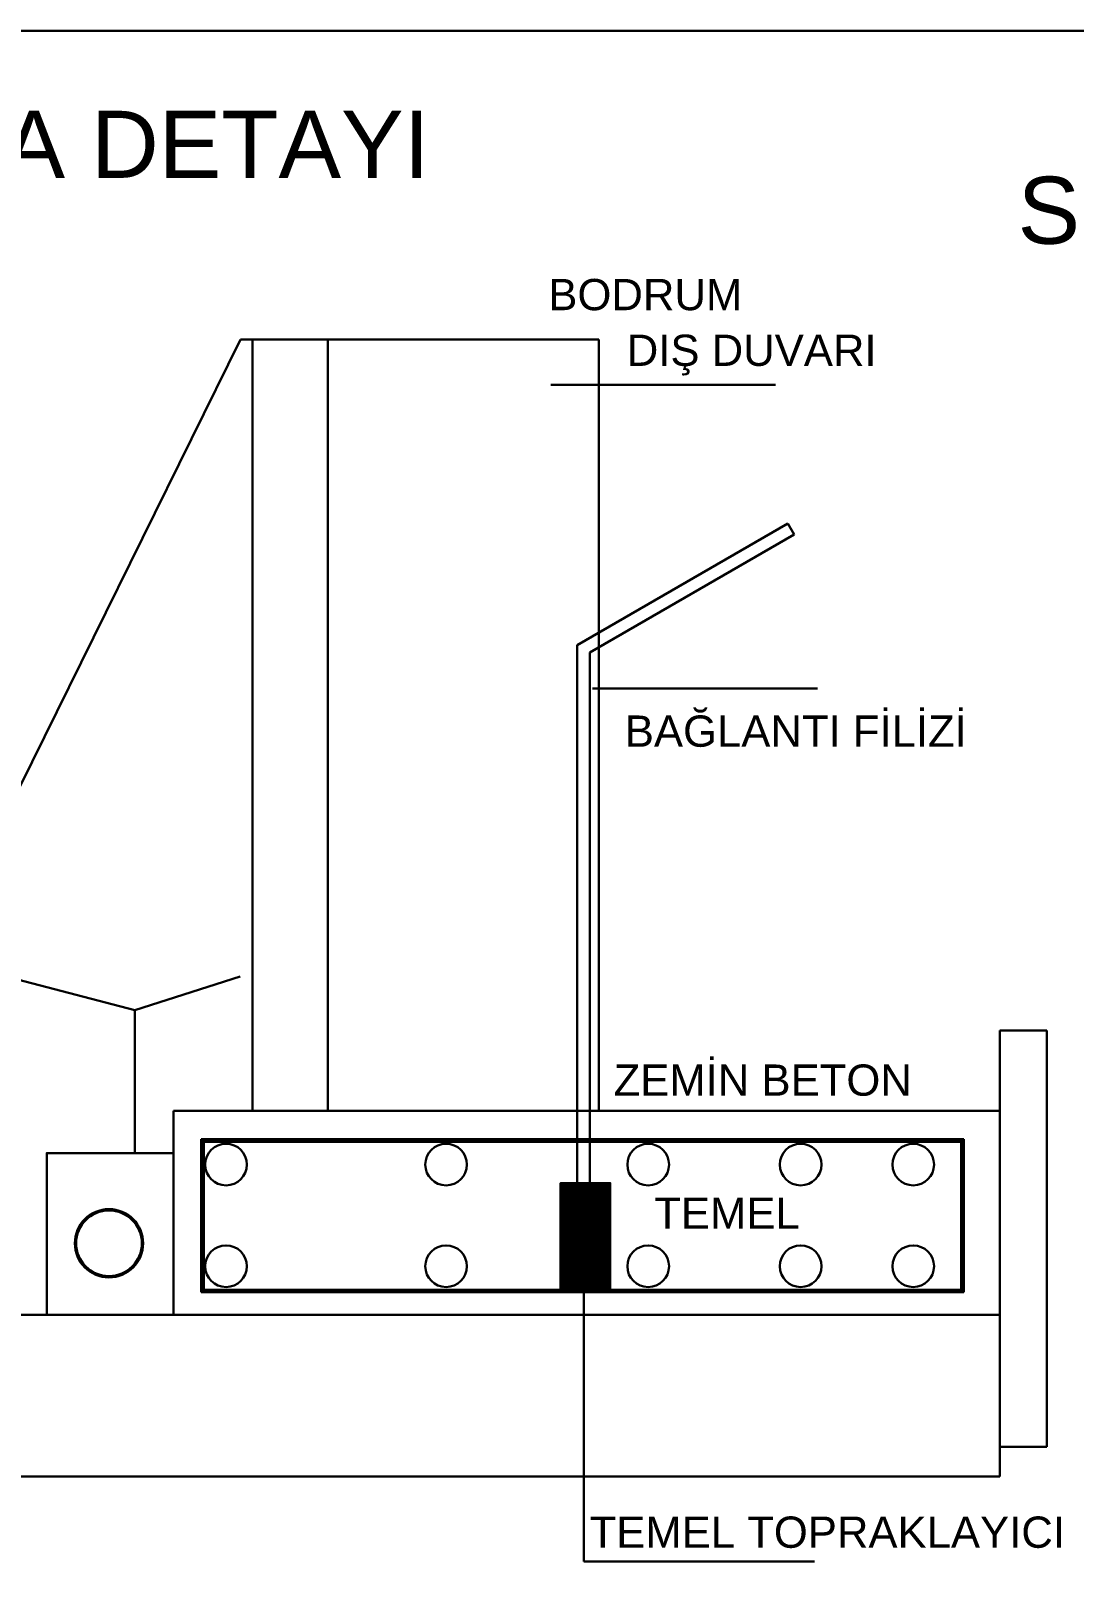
# Model space of a CAD drawing. Header units: metres. Extents: x 134072 to 172200, y 35728 to 38066.
# Drawn here: x 136446.9 to 136720.4, y 36328.7 to 36731.2 of the extents above; entities that cross this region are included whole.
import ezdxf

# ---------------------------------------------------------------- set-up
doc = ezdxf.new("R2010")
doc.units = ezdxf.units.M
doc.layers.add('E-YAZI', color=7, linetype='Continuous', lineweight=30)
doc.styles.add('elektrik_02', font='arial.ttf', dxfattribs={"height": 10})

msp = doc.modelspace()

# ---------------------------------------------------------------- hatches: boundary and pattern name
at = {"layer": 'E-YAZI'}
h = msp.add_hatch(dxfattribs=at)
h.set_pattern_fill('ANSI31', scale=0.665066, angle=720, style=0)
h.set_pattern_definition([(45, (124539.08881, 32036.40153), (-0.05878412387, 0.05878412387), [])])
h.paths.add_polyline_path([(136598.72, 36429.16), (136585.72, 36429.16), (136585.72, 36401.56), (136598.72, 36401.56)])

# ---------------------------------------------------------------- linework, layer by layer
at = {"layer": 'E-YAZI', "color": 7}
for p, q in [((136421.83, 36488.17, 127785.85), (136501.87, 36650.25, 127785.85)), ((136501.87, 36650.25, 127785.85), (136595.71, 36650.25, 127785.85)), ((136504.95, 36448.09, 127785.85), (136504.95, 36650.25, 127785.85)), ((136524.72, 36448.09, 127785.85), (136524.72, 36650.25, 127785.85)), ((136595.71, 36650.25, 127785.85), (136595.71, 36448.09, 127785.85)), ((136583.13, 36638.41, 127785.85), (136642.09, 36638.41, 127785.85)), ((136645.28, 36602.06, 127785.85), (136590.03, 36570.17, 127785.85)), ((136645.28, 36602.06, 127785.85), (136646.93, 36599.17, 127785.85)), ((136646.93, 36599.17, 127785.85), (136593.35, 36568.24, 127785.85)), ((136590.03, 36570.17, 127785.85), (136590.03, 36401.19, 127785.85)), ((136593.35, 36568.24, 127785.85), (136593.35, 36401.19, 127785.85)), ((136594.07, 36558.83, 127785.85), (136653.03, 36558.83, 127785.85)), ((136421.83, 36488.17, 127785.85), (136474.18, 36474.49, 127785.85)), ((136474.18, 36474.49, 127785.85), (136501.77, 36483.31, 127785.85)), ((136474.18, 36437.03, 127785.85), (136474.18, 36474.49, 127785.85)), ((136700.85, 36469.13, 127785.85), (136713.14, 36469.13, 127785.85)), ((136700.85, 36469.13, 127785.85), (136700.85, 36352.21, 127785.85)), ((136713.14, 36469.13, 127785.85), (136713.14, 36360.02, 127785.85)), ((136484.3, 36448.09, 127785.85), (136700.85, 36448.09, 127785.85)), ((136484.3, 36448.09, 127785.85), (136484.3, 36394.62, 127785.85)), ((136501.87, 36448.09, 127785.85), (136594.03, 36448.09, 127785.85)), ((136491.55, 36400.53, 127785.85), (136491.55, 36440.66, 127785.85)), ((136491.55, 36440.66, 127785.85), (136691.39, 36440.66, 127785.85)), ((136491.88, 36400.86, 127785.85), (136491.88, 36440.33, 127785.85)), ((136491.88, 36440.33, 127785.85), (136691.06, 36440.33, 127785.85)), ((136691.06, 36440.33, 127785.85), (136691.06, 36400.86, 127785.85)), ((136691.39, 36440.66, 127785.85), (136691.39, 36400.53, 127785.85)), ((136492.22, 36401.19, 127785.85), (136492.22, 36439.99, 127785.85)), ((136492.22, 36439.99, 127785.85), (136690.73, 36439.99, 127785.85)), ((136690.73, 36439.99, 127785.85), (136690.73, 36401.19, 127785.85)), ((136691.39, 36400.53, 127785.85), (136491.55, 36400.53, 127785.85)), ((136691.06, 36400.86, 127785.85), (136491.88, 36400.86, 127785.85)), ((136690.73, 36401.19, 127785.85), (136492.22, 36401.19, 127785.85)), ((136591.79, 36404.09, 127785.85), (136591.79, 36329.97, 127785.85)), ((136421.83, 36394.62, 127785.85), (136700.85, 36394.62, 127785.85)), ((136700.85, 36360.02, 127785.85), (136713.14, 36360.02, 127785.85)), ((136421.83, 36352.21, 127785.85), (136700.85, 36352.21, 127785.85)), ((136591.79, 36329.97, 127785.85), (136652.3, 36329.97, 127785.85))]:
    msp.add_line(p, q, dxfattribs=at)
at = {"layer": 'E-YAZI', "color": 7, "elevation": 127785.85}
for points in [[(136932.45, 36286.31), (136072.72, 36286.31), (136072.72, 36731.23), (136932.45, 36731.23)], [(136484.3, 36394.62), (136451.04, 36394.62), (136451.04, 36437.03), (136484.3, 36437.03)], [(136585.72, 36401.56), (136598.72, 36401.56), (136598.72, 36429.16), (136585.72, 36429.16)]]:
    msp.add_lwpolyline(points, close=True, dxfattribs=at)
at = {"layer": 'E-YAZI', "color": 7}
for centre, radius in [((136498.05, 36434.01, 127785.85), 5.46), ((136555.72, 36434.01, 127785.85), 5.46), ((136608.68, 36434.01, 127785.85), 5.46), ((136648.63, 36434.01, 127785.85), 5.46), ((136678.14, 36434.01, 127785.85), 5.46), ((136467.37, 36413.38, 127785.85), 8.95), ((136467.37, 36413.38, 127785.85), 8.61), ((136498.05, 36407.36, 127785.85), 5.46), ((136555.72, 36407.36, 127785.85), 5.46), ((136608.68, 36407.36, 127785.85), 5.46), ((136648.63, 36407.36, 127785.85), 5.46), ((136678.14, 36407.36, 127785.85), 5.46)]:
    msp.add_circle(centre, radius, dxfattribs=at)

# ---------------------------------------------------------------- texts
at = {"layer": 'E-YAZI', "color": 7, "style": 'elektrik_02'}
for s, height, p in [('TEMEL TOPRAKLAMA DETAYI', 17.5873, (136199.21, 36692.66, 127785.85)), ('SEMBOL LiSTESi', 17.5873, (136705.49, 36675.38, 127785.85)), ('BODRUM ', 8.19, (136582.51, 36657.97, 127785.85)), ('DIŞ DUVARI', 8.19, (136603.07, 36643.37, 127785.85)), ('BAĞLANTI FİLİZİ', 8.19, (136602.56, 36543.54, 127785.85)), ('ZEMİN BETON', 8.19, (136599.61, 36452.06, 127785.85)), ('TEMEL', 8.19, (136610.26, 36417.18, 127785.85)), ('TEMEL TOPRAKLAYICI', 8.19, (136593.31, 36333.56, 127785.85))]:
    msp.add_text(s, height=height, dxfattribs=at).set_placement(p)

doc.saveas('drawing.dxf')
